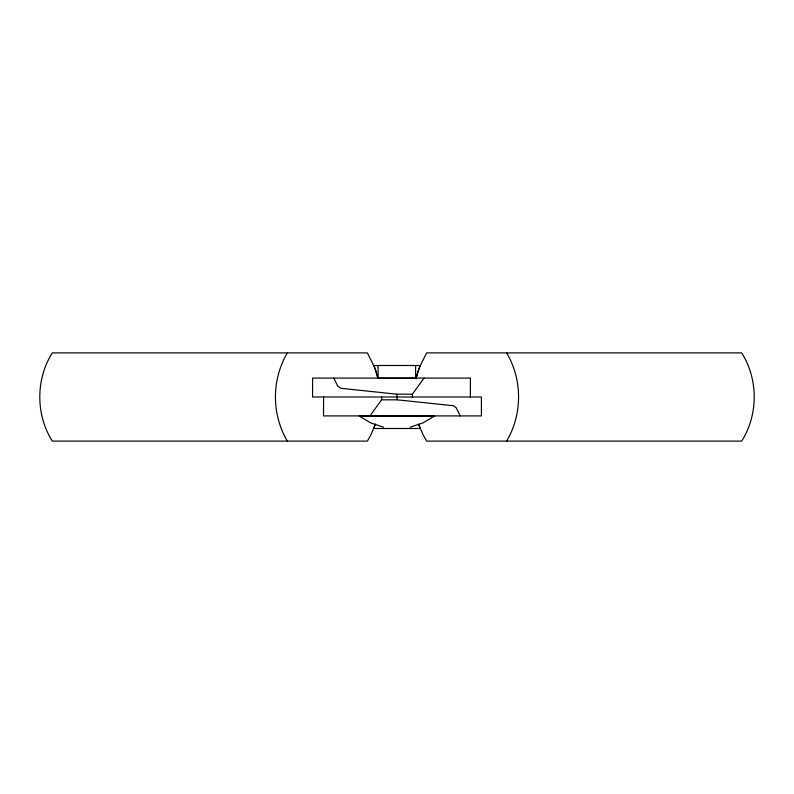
<?xml version="1.0" encoding="UTF-8"?>
<svg xmlns="http://www.w3.org/2000/svg" width="794" height="794" viewBox="0 0 794 794"><rect width="100%" height="100%" fill="white"/><g stroke="black" fill="none" stroke-linecap="round" stroke-linejoin="round"><path stroke-width="1.19" d="M375.344 424.125L371.145 434.348L367.364 441.107L52.305 441.107C35.631 414.776 35.631 379.224 52.305 352.893L367.364 352.893L374.282 366.729L376.753 374.063A78.229 72.998 90 0 1 377.865 378.341M369.994 415.907L381.586 399.809L381.586 397M412.414 397L412.414 394.191L424.006 378.093M410.2 427.192L422.944 422.924L434.497 416.026L359.206 416.026L370.768 422.924L383.512 427.192M373.736 365.498L420.264 365.498A83.608 83.608 0 0 0 416.066 378.837M333.778 378.093L337.857 386.331L340.834 388.296L396.911 394.191L412.414 394.191M381.586 399.809L397.089 399.809L453.166 405.704L456.143 407.669L460.222 415.907M420.264 428.502L373.736 428.502A83.618 83.618 0 0 0 375.264 424.482M418.656 424.125L422.855 434.348L426.636 441.107L741.695 441.107C758.369 414.776 758.369 379.224 741.695 352.893L426.636 352.893L419.718 366.729L417.247 374.063A78.229 72.998 90 0 0 416.135 378.341M470.385 397L470.385 378.093L312.588 378.093L312.588 397L481.412 397L481.412 415.907L323.505 415.907L323.615 397M415.619 365.617L415.619 378.222L378.083 378.222L378.083 365.617M397.089 397L397.089 399.809M396.911 394.191L396.911 397M506.641 352.873A82.616 77.087 -90 0 1 506.641 441.127M420.135 428.502A83.608 83.608 0 0 1 418.617 424.472M373.865 365.488A83.618 83.618 0 0 1 377.765 377.795M287.359 441.127A82.616 77.087 -90 0 1 287.359 352.873"/></g></svg>
